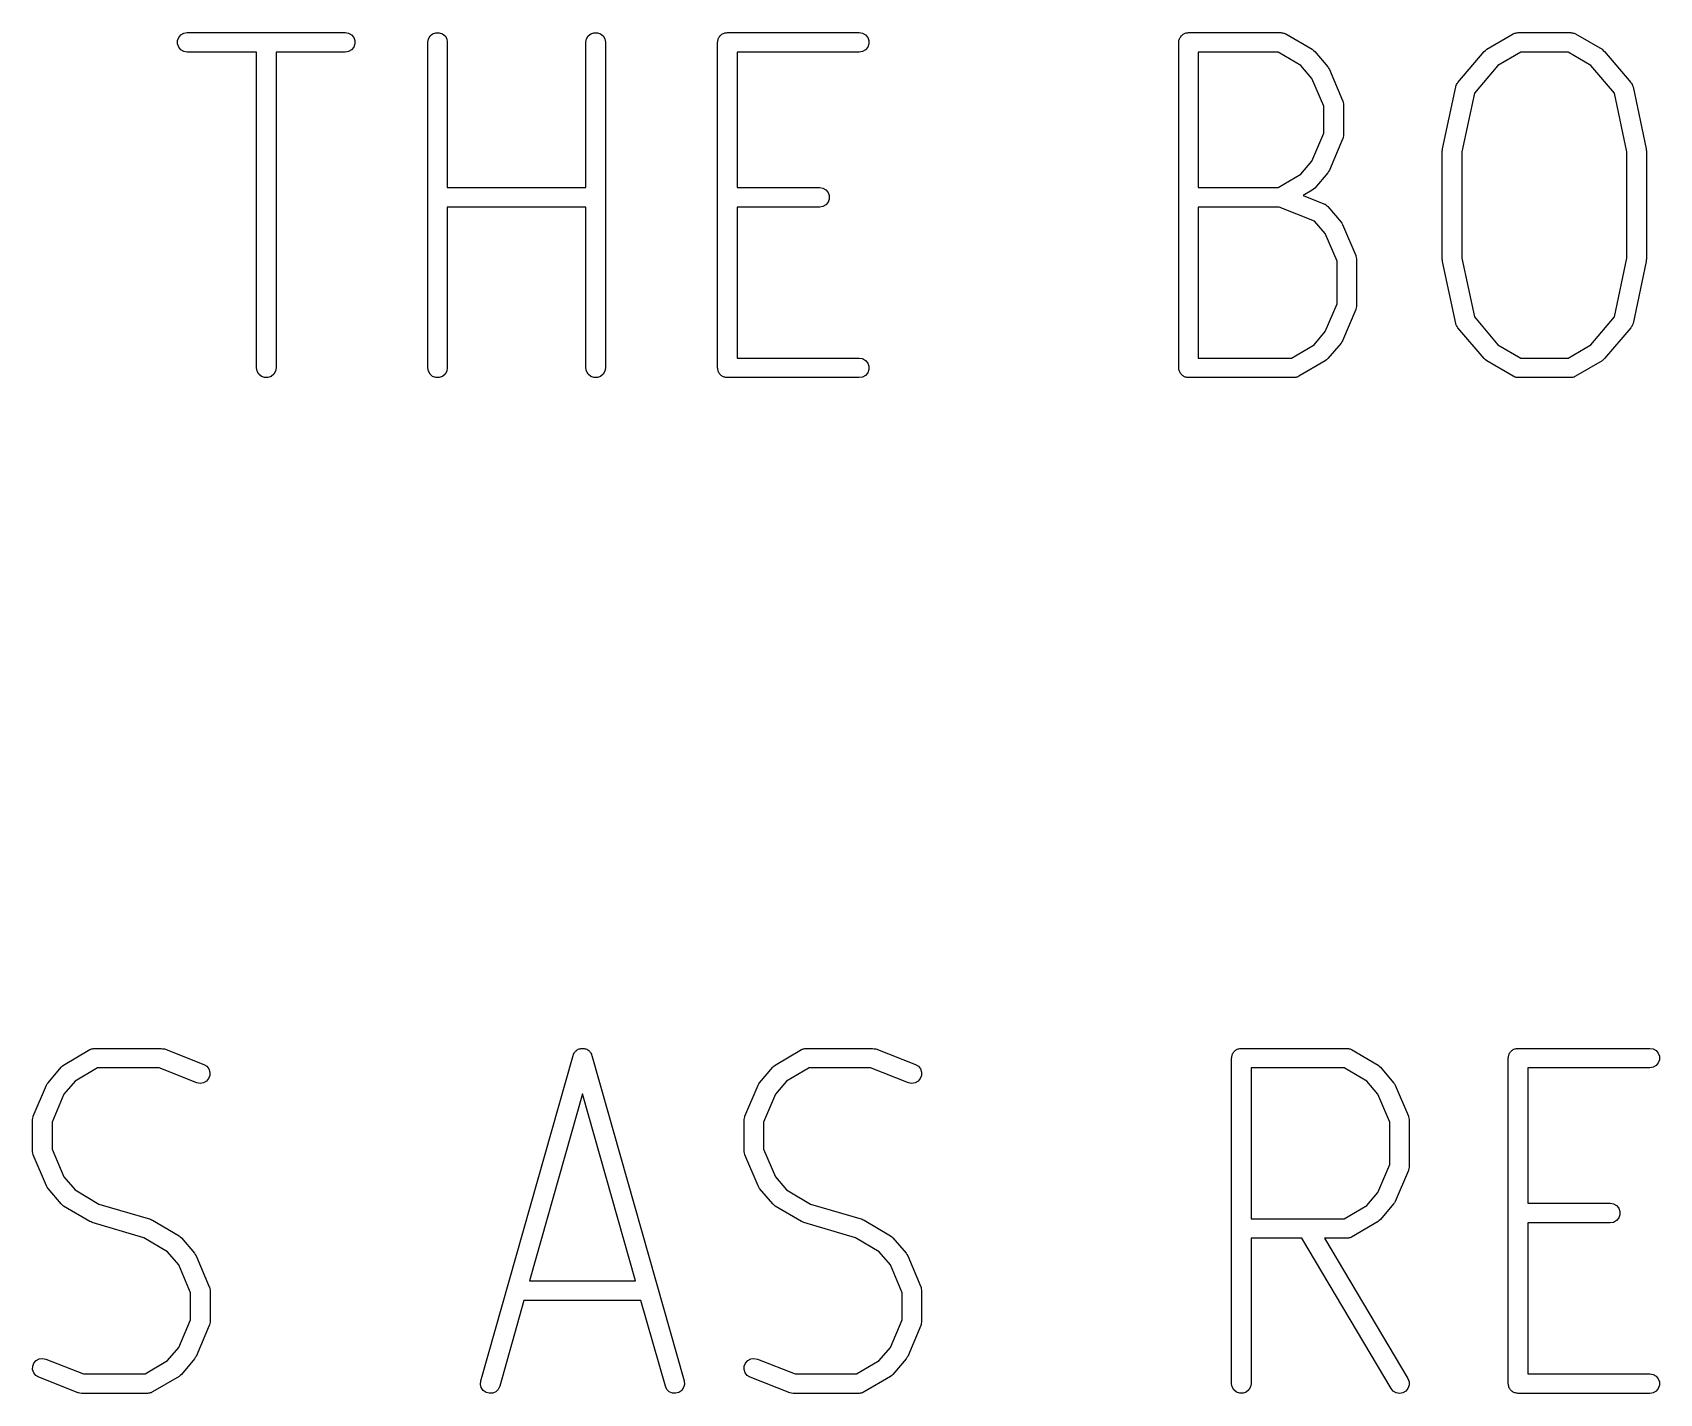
# Model space of a CAD drawing. Extents: x 199.9 to 287.1, y -167.6 to -96.3.
# Drawn here: x 265.27 to 275.26, y -167.37 to -159 of the extents above; entities that cross this region are included whole.
import ezdxf

# ---------------------------------------------------------------- set-up
doc = ezdxf.new("R2010")
doc.units = 0
doc.header["$MEASUREMENT"] = 0
doc.layers.add('BLACK', color=7, linetype='CONTINUOUS')

msp = doc.modelspace()

# ---------------------------------------------------------------- linework, layer by layer
at = {"layer": 'Black'}
for p, q in [((266.167, -159.035), (266.18, -159.019)), ((266.18, -159.019), (266.199, -159.008)), ((266.199, -159.008), (266.219, -159.005)), ((266.219, -159.005), (267.19, -159.005)), ((267.19, -159.005), (267.211, -159.008)), ((267.211, -159.008), (267.229, -159.019)), ((267.229, -159.019), (267.242, -159.035)), ((267.711, -159.026), (267.727, -159.013)), ((267.727, -159.013), (267.747, -159.006)), ((267.747, -159.006), (267.768, -159.006)), ((267.768, -159.006), (267.787, -159.013)), ((267.787, -159.013), (267.803, -159.026)), ((268.683, -159.026), (268.699, -159.013)), ((268.699, -159.013), (268.718, -159.006)), ((268.718, -159.006), (268.739, -159.006)), ((268.739, -159.006), (268.759, -159.013)), ((268.759, -159.013), (268.775, -159.026)), ((269.496, -159.023), (269.5, -159.019)), ((269.5, -159.019), (269.504, -159.016)), ((269.504, -159.016), (269.508, -159.013)), ((269.508, -159.013), (269.513, -159.011)), ((269.513, -159.011), (269.518, -159.008)), ((269.518, -159.008), (269.523, -159.007)), ((269.523, -159.007), (269.528, -159.006)), ((269.528, -159.006), (269.533, -159.006)), ((269.533, -159.006), (269.538, -159.005)), ((269.538, -159.005), (270.348, -159.005)), ((270.348, -159.005), (270.368, -159.008)), ((270.368, -159.008), (270.386, -159.019)), ((270.386, -159.019), (270.4, -159.035)), ((272.329, -159.023), (272.333, -159.019)), ((272.333, -159.019), (272.337, -159.016)), ((272.337, -159.016), (272.341, -159.013)), ((272.341, -159.013), (272.346, -159.011)), ((272.346, -159.011), (272.351, -159.008)), ((272.351, -159.008), (272.356, -159.007)), ((272.356, -159.007), (272.361, -159.006)), ((272.361, -159.006), (272.366, -159.006)), ((272.366, -159.006), (272.371, -159.005)), ((272.371, -159.005), (272.938, -159.005)), ((272.938, -159.005), (272.943, -159.006)), ((272.943, -159.006), (272.949, -159.006)), ((272.949, -159.006), (272.954, -159.008)), ((272.954, -159.008), (272.959, -159.008)), ((272.959, -159.008), (272.963, -159.011)), ((272.963, -159.011), (272.969, -159.013)), ((272.969, -159.013), (273.13, -159.108)), ((274.203, -159.108), (274.365, -159.013)), ((274.365, -159.013), (274.37, -159.011)), ((274.37, -159.011), (274.375, -159.008)), ((274.375, -159.008), (274.38, -159.008)), ((274.38, -159.008), (274.384, -159.006)), ((274.384, -159.006), (274.39, -159.006)), ((274.39, -159.006), (274.395, -159.005)), ((274.395, -159.005), (274.719, -159.005)), ((274.719, -159.005), (274.724, -159.006)), ((274.724, -159.006), (274.73, -159.006)), ((274.73, -159.006), (274.735, -159.008)), ((274.735, -159.008), (274.74, -159.008)), ((274.74, -159.008), (274.744, -159.011)), ((274.744, -159.011), (274.749, -159.013)), ((274.749, -159.013), (274.911, -159.108)), ((266.16, -159.054), (266.167, -159.035)), ((266.16, -159.075), (266.16, -159.054)), ((266.167, -159.095), (266.16, -159.075)), ((266.18, -159.111), (266.167, -159.095)), ((266.199, -159.121), (266.18, -159.111)), ((267.229, -159.111), (267.211, -159.121)), ((267.242, -159.095), (267.229, -159.111)), ((267.242, -159.035), (267.25, -159.054)), ((267.25, -159.075), (267.242, -159.095)), ((267.25, -159.054), (267.25, -159.075)), ((267.697, -159.065), (267.701, -159.044)), ((267.697, -161.065), (267.697, -159.065)), ((267.701, -159.044), (267.711, -159.026)), ((267.803, -159.026), (267.814, -159.044)), ((267.814, -159.044), (267.817, -159.065)), ((267.817, -159.065), (267.817, -159.957)), ((268.669, -159.065), (268.672, -159.044)), ((268.669, -159.957), (268.669, -159.065)), ((268.672, -159.044), (268.683, -159.026)), ((268.775, -159.026), (268.785, -159.044)), ((268.785, -159.044), (268.789, -159.065)), ((268.789, -159.065), (268.789, -161.065)), ((269.478, -159.065), (269.479, -159.06)), ((269.478, -161.065), (269.478, -159.065)), ((269.479, -159.054), (269.481, -159.049)), ((269.479, -159.06), (269.479, -159.054)), ((269.481, -159.049), (269.482, -159.044)), ((269.482, -159.044), (269.484, -159.04)), ((269.484, -159.04), (269.486, -159.035)), ((269.486, -159.035), (269.49, -159.031)), ((269.49, -159.031), (269.492, -159.026)), ((269.492, -159.026), (269.496, -159.023)), ((270.386, -159.111), (270.368, -159.121)), ((270.4, -159.095), (270.386, -159.111)), ((270.4, -159.035), (270.407, -159.054)), ((270.407, -159.075), (270.4, -159.095)), ((270.407, -159.054), (270.407, -159.075)), ((272.311, -159.065), (272.312, -159.06)), ((272.311, -161.065), (272.311, -159.065)), ((272.312, -159.054), (272.314, -159.049)), ((272.312, -159.06), (272.312, -159.054)), ((272.314, -159.049), (272.315, -159.044)), ((272.315, -159.044), (272.318, -159.04)), ((272.318, -159.04), (272.319, -159.035)), ((272.319, -159.035), (272.323, -159.031)), ((272.323, -159.031), (272.325, -159.026)), ((272.325, -159.026), (272.329, -159.023)), ((273.13, -159.108), (273.138, -159.115)), ((273.138, -159.115), (273.146, -159.121)), ((274.188, -159.121), (274.195, -159.115)), ((274.195, -159.115), (274.203, -159.108)), ((274.911, -159.108), (274.919, -159.115)), ((274.919, -159.115), (274.927, -159.121)), ((266.219, -159.125), (266.199, -159.121)), ((266.645, -159.125), (266.219, -159.125)), ((266.645, -161.065), (266.645, -159.125)), ((267.19, -159.125), (266.765, -159.125)), ((266.765, -159.125), (266.765, -161.065)), ((267.211, -159.121), (267.19, -159.125)), ((270.348, -159.125), (269.598, -159.125)), ((269.598, -159.125), (269.598, -159.957)), ((270.368, -159.121), (270.348, -159.125)), ((272.431, -159.125), (272.431, -159.957)), ((272.922, -159.125), (272.431, -159.125)), ((273.061, -159.207), (272.922, -159.125)), ((273.129, -159.287), (273.061, -159.207)), ((273.146, -159.121), (273.227, -159.216)), ((273.227, -159.216), (273.231, -159.224)), ((274.026, -159.312), (274.188, -159.121)), ((274.272, -159.207), (274.127, -159.378)), ((274.412, -159.125), (274.272, -159.207)), ((274.703, -159.125), (274.412, -159.125)), ((274.842, -159.207), (274.703, -159.125)), ((274.987, -159.378), (274.842, -159.207)), ((274.927, -159.121), (275.089, -159.312)), ((273.202, -159.458), (273.129, -159.287)), ((273.231, -159.224), (273.236, -159.232)), ((273.236, -159.232), (273.317, -159.422)), ((274.018, -159.324), (274.021, -159.319)), ((274.021, -159.319), (274.023, -159.315)), ((274.023, -159.315), (274.026, -159.312)), ((275.089, -159.312), (275.091, -159.315)), ((275.091, -159.315), (275.094, -159.319)), ((275.094, -159.319), (275.096, -159.324)), ((273.932, -159.719), (274.013, -159.338)), ((274.013, -159.338), (274.014, -159.334)), ((274.014, -159.334), (274.015, -159.33)), ((274.015, -159.33), (274.018, -159.324)), ((274.127, -159.378), (274.05, -159.738)), ((275.064, -159.738), (274.987, -159.378)), ((275.096, -159.324), (275.099, -159.33)), ((275.099, -159.33), (275.1, -159.334)), ((275.1, -159.334), (275.102, -159.338)), ((275.102, -159.338), (275.182, -159.719)), ((273.202, -159.624), (273.202, -159.458)), ((273.317, -159.422), (273.317, -159.424)), ((273.317, -159.424), (273.318, -159.425)), ((273.318, -159.425), (273.32, -159.434)), ((273.32, -159.434), (273.322, -159.443)), ((273.322, -159.443), (273.322, -159.444)), ((273.322, -159.444), (273.322, -159.446)), ((273.322, -159.446), (273.322, -159.636)), ((273.129, -159.795), (273.202, -159.624)), ((273.317, -159.66), (273.236, -159.85)), ((273.318, -159.657), (273.317, -159.658)), ((273.317, -159.658), (273.317, -159.66)), ((273.32, -159.648), (273.318, -159.657)), ((273.322, -159.639), (273.32, -159.648)), ((273.322, -159.636), (273.322, -159.638)), ((273.322, -159.638), (273.322, -159.639)), ((273.932, -159.725), (273.932, -159.719)), ((275.182, -159.719), (275.183, -159.725)), ((273.061, -159.875), (273.129, -159.795)), ((273.93, -159.731), (273.932, -159.725)), ((273.93, -160.398), (273.93, -159.731)), ((274.05, -159.738), (274.05, -160.392)), ((275.064, -160.392), (275.064, -159.738)), ((275.183, -159.725), (275.184, -159.731)), ((275.184, -159.731), (275.184, -160.398)), ((272.922, -159.957), (273.061, -159.875)), ((273.227, -159.866), (273.146, -159.961)), ((273.231, -159.858), (273.227, -159.866)), ((273.236, -159.85), (273.231, -159.858)), ((267.817, -159.957), (268.669, -159.957)), ((269.598, -159.957), (270.105, -159.957)), ((270.105, -159.957), (270.125, -159.961)), ((270.125, -159.961), (270.143, -159.971)), ((270.143, -159.971), (270.157, -159.987)), ((270.157, -159.987), (270.164, -160.007)), ((270.164, -160.007), (270.164, -160.028)), ((272.431, -159.957), (272.922, -159.957)), ((273.13, -159.974), (273.075, -160.006)), ((273.075, -160.006), (273.203, -160.057)), ((273.138, -159.967), (273.13, -159.974)), ((273.146, -159.961), (273.138, -159.967)), ((268.669, -160.077), (267.817, -160.077)), ((267.817, -160.077), (267.817, -161.065)), ((268.669, -161.065), (268.669, -160.077)), ((270.105, -160.077), (269.598, -160.077)), ((269.598, -160.077), (269.598, -161.005)), ((270.125, -160.074), (270.105, -160.077)), ((270.143, -160.063), (270.125, -160.074)), ((270.157, -160.047), (270.143, -160.063)), ((270.164, -160.028), (270.157, -160.047)), ((272.431, -160.077), (272.431, -161.005)), ((272.927, -160.077), (272.431, -160.077)), ((273.145, -160.163), (272.927, -160.077)), ((273.203, -160.057), (273.207, -160.059)), ((273.207, -160.059), (273.211, -160.06)), ((273.211, -160.06), (273.215, -160.064)), ((273.215, -160.064), (273.221, -160.067)), ((273.221, -160.067), (273.223, -160.071)), ((273.223, -160.071), (273.227, -160.074)), ((273.227, -160.074), (273.308, -160.169)), ((273.21, -160.24), (273.145, -160.163)), ((273.308, -160.169), (273.312, -160.177)), ((273.312, -160.177), (273.317, -160.184)), ((273.317, -160.184), (273.398, -160.375)), ((273.283, -160.41), (273.21, -160.24)), ((273.283, -160.672), (273.283, -160.41)), ((273.398, -160.375), (273.398, -160.376)), ((273.398, -160.376), (273.399, -160.378)), ((273.399, -160.378), (273.401, -160.386)), ((273.401, -160.386), (273.403, -160.395)), ((273.403, -160.395), (273.403, -160.397)), ((273.403, -160.397), (273.403, -160.398)), ((273.403, -160.398), (273.403, -160.684)), ((273.932, -160.404), (273.93, -160.398)), ((273.932, -160.411), (273.932, -160.404)), ((274.013, -160.792), (273.932, -160.411)), ((274.05, -160.392), (274.127, -160.752)), ((274.987, -160.752), (275.064, -160.392)), ((275.182, -160.411), (275.102, -160.792)), ((275.183, -160.404), (275.182, -160.411)), ((275.184, -160.398), (275.183, -160.404)), ((273.21, -160.842), (273.283, -160.672)), ((273.398, -160.707), (273.317, -160.898)), ((273.399, -160.704), (273.398, -160.706)), ((273.398, -160.706), (273.398, -160.707)), ((273.401, -160.696), (273.399, -160.704)), ((273.403, -160.687), (273.401, -160.696)), ((273.403, -160.684), (273.403, -160.685)), ((273.403, -160.685), (273.403, -160.687)), ((274.014, -160.796), (274.013, -160.792)), ((274.015, -160.8), (274.014, -160.796)), ((274.018, -160.805), (274.015, -160.8)), ((274.021, -160.811), (274.018, -160.805)), ((274.023, -160.814), (274.021, -160.811)), ((274.026, -160.818), (274.023, -160.814)), ((274.188, -161.008), (274.026, -160.818)), ((274.127, -160.752), (274.272, -160.923)), ((274.842, -160.923), (274.987, -160.752)), ((275.089, -160.818), (274.927, -161.008)), ((275.091, -160.814), (275.089, -160.818)), ((275.094, -160.811), (275.091, -160.814)), ((275.096, -160.805), (275.094, -160.811)), ((275.099, -160.8), (275.096, -160.805)), ((275.1, -160.796), (275.099, -160.8)), ((275.102, -160.792), (275.1, -160.796)), ((273.142, -160.923), (273.21, -160.842)), ((273.308, -160.913), (273.227, -161.008)), ((273.312, -160.905), (273.308, -160.913)), ((273.317, -160.898), (273.312, -160.905)), ((269.598, -161.005), (270.348, -161.005)), ((270.348, -161.005), (270.368, -161.008)), ((270.368, -161.008), (270.386, -161.019)), ((270.386, -161.019), (270.4, -161.035)), ((272.431, -161.005), (273.003, -161.005)), ((273.003, -161.005), (273.142, -160.923)), ((273.219, -161.015), (273.211, -161.021)), ((273.227, -161.008), (273.219, -161.015)), ((274.195, -161.015), (274.188, -161.008)), ((274.203, -161.021), (274.195, -161.015)), ((274.272, -160.923), (274.412, -161.005)), ((274.412, -161.005), (274.703, -161.005)), ((274.703, -161.005), (274.842, -160.923)), ((274.919, -161.015), (274.911, -161.021)), ((274.927, -161.008), (274.919, -161.015)), ((266.648, -161.085), (266.645, -161.065)), ((266.659, -161.103), (266.648, -161.085)), ((266.675, -161.117), (266.659, -161.103)), ((266.694, -161.124), (266.675, -161.117)), ((266.735, -161.117), (266.715, -161.124)), ((266.751, -161.103), (266.735, -161.117)), ((266.761, -161.085), (266.751, -161.103)), ((266.765, -161.065), (266.761, -161.085)), ((267.701, -161.085), (267.697, -161.065)), ((267.711, -161.103), (267.701, -161.085)), ((267.727, -161.117), (267.711, -161.103)), ((267.747, -161.124), (267.727, -161.117)), ((267.787, -161.117), (267.768, -161.124)), ((267.803, -161.103), (267.787, -161.117)), ((267.814, -161.085), (267.803, -161.103)), ((267.817, -161.065), (267.814, -161.085)), ((268.672, -161.085), (268.669, -161.065)), ((268.683, -161.103), (268.672, -161.085)), ((268.699, -161.117), (268.683, -161.103)), ((268.718, -161.124), (268.699, -161.117)), ((268.759, -161.117), (268.739, -161.124)), ((268.775, -161.103), (268.759, -161.117)), ((268.785, -161.085), (268.775, -161.103)), ((268.789, -161.065), (268.785, -161.085)), ((269.479, -161.07), (269.478, -161.065)), ((269.479, -161.075), (269.479, -161.07)), ((269.481, -161.08), (269.479, -161.075)), ((269.482, -161.085), (269.481, -161.08)), ((269.484, -161.09), (269.482, -161.085)), ((269.486, -161.095), (269.484, -161.09)), ((269.49, -161.099), (269.486, -161.095)), ((269.492, -161.103), (269.49, -161.099)), ((269.496, -161.107), (269.492, -161.103)), ((269.5, -161.111), (269.496, -161.107)), ((269.504, -161.113), (269.5, -161.111)), ((269.508, -161.117), (269.504, -161.113)), ((269.513, -161.119), (269.508, -161.117)), ((269.518, -161.121), (269.513, -161.119)), ((270.386, -161.111), (270.368, -161.121)), ((270.4, -161.095), (270.386, -161.111)), ((270.4, -161.035), (270.407, -161.054)), ((270.407, -161.075), (270.4, -161.095)), ((270.407, -161.054), (270.407, -161.075)), ((272.312, -161.07), (272.311, -161.065)), ((272.312, -161.075), (272.312, -161.07)), ((272.314, -161.08), (272.312, -161.075)), ((272.315, -161.085), (272.314, -161.08)), ((272.318, -161.09), (272.315, -161.085)), ((272.319, -161.095), (272.318, -161.09)), ((272.323, -161.099), (272.319, -161.095)), ((272.325, -161.103), (272.323, -161.099)), ((272.329, -161.107), (272.325, -161.103)), ((272.333, -161.111), (272.329, -161.107)), ((272.337, -161.113), (272.333, -161.111)), ((272.341, -161.117), (272.337, -161.113)), ((272.346, -161.119), (272.341, -161.117)), ((272.351, -161.121), (272.346, -161.119)), ((273.044, -161.118), (273.04, -161.121)), ((273.049, -161.116), (273.044, -161.118)), ((273.211, -161.021), (273.049, -161.116)), ((274.365, -161.116), (274.203, -161.021)), ((274.37, -161.118), (274.365, -161.116)), ((274.375, -161.121), (274.37, -161.118)), ((274.744, -161.118), (274.74, -161.121)), ((274.749, -161.116), (274.744, -161.118)), ((274.911, -161.021), (274.749, -161.116)), ((266.715, -161.124), (266.694, -161.124)), ((267.768, -161.124), (267.747, -161.124)), ((268.739, -161.124), (268.718, -161.124)), ((269.523, -161.122), (269.518, -161.121)), ((269.528, -161.124), (269.523, -161.122)), ((269.533, -161.124), (269.528, -161.124)), ((269.538, -161.125), (269.533, -161.124)), ((270.348, -161.125), (269.538, -161.125)), ((270.368, -161.121), (270.348, -161.125)), ((272.356, -161.122), (272.351, -161.121)), ((272.361, -161.124), (272.356, -161.122)), ((272.366, -161.124), (272.361, -161.124)), ((272.371, -161.125), (272.366, -161.124)), ((273.019, -161.125), (272.371, -161.125)), ((273.024, -161.124), (273.019, -161.125)), ((273.03, -161.124), (273.024, -161.124)), ((273.035, -161.122), (273.03, -161.124)), ((273.04, -161.121), (273.035, -161.122)), ((274.38, -161.122), (274.375, -161.121)), ((274.384, -161.124), (274.38, -161.122)), ((274.39, -161.124), (274.384, -161.124)), ((274.395, -161.125), (274.39, -161.124)), ((274.719, -161.125), (274.395, -161.125)), ((274.724, -161.124), (274.719, -161.125)), ((274.73, -161.124), (274.724, -161.124)), ((274.735, -161.122), (274.73, -161.124)), ((274.74, -161.121), (274.735, -161.122)), ((265.46, -165.348), (265.622, -165.253)), ((265.622, -165.253), (265.627, -165.251)), ((265.627, -165.251), (265.632, -165.248)), ((265.632, -165.248), (265.637, -165.248)), ((265.637, -165.248), (265.641, -165.246)), ((265.641, -165.246), (265.647, -165.246)), ((265.647, -165.246), (265.652, -165.245)), ((265.652, -165.245), (266.057, -165.245)), ((266.057, -165.245), (266.058, -165.245)), ((266.058, -165.245), (266.059, -165.245)), ((266.059, -165.245), (266.068, -165.247)), ((266.068, -165.247), (266.078, -165.248)), ((266.078, -165.248), (266.078, -165.249)), ((266.078, -165.249), (266.079, -165.249)), ((266.079, -165.249), (266.322, -165.344)), ((268.023, -167.288), (268.59, -165.288)), ((268.59, -165.288), (268.592, -165.284)), ((268.592, -165.284), (268.593, -165.28)), ((268.593, -165.28), (268.596, -165.275)), ((268.596, -165.275), (268.599, -165.27)), ((268.599, -165.27), (268.602, -165.267)), ((268.602, -165.267), (268.605, -165.263)), ((268.605, -165.263), (268.61, -165.259)), ((268.61, -165.259), (268.614, -165.255)), ((268.614, -165.255), (268.618, -165.253)), ((268.618, -165.253), (268.621, -165.251)), ((268.621, -165.251), (268.627, -165.249)), ((268.627, -165.249), (268.633, -165.247)), ((268.633, -165.247), (268.637, -165.246)), ((268.637, -165.246), (268.642, -165.245)), ((268.642, -165.245), (268.648, -165.246)), ((268.648, -165.246), (268.654, -165.245)), ((268.654, -165.245), (268.658, -165.246)), ((268.658, -165.246), (268.662, -165.247)), ((268.662, -165.247), (268.668, -165.249)), ((268.668, -165.249), (268.674, -165.251)), ((268.674, -165.251), (268.677, -165.253)), ((268.677, -165.253), (268.681, -165.255)), ((268.681, -165.255), (268.686, -165.259)), ((268.686, -165.259), (268.691, -165.263)), ((268.691, -165.263), (268.693, -165.267)), ((268.693, -165.267), (268.696, -165.27)), ((268.696, -165.27), (268.699, -165.275)), ((268.699, -165.275), (268.702, -165.28)), ((268.702, -165.28), (268.703, -165.284)), ((268.703, -165.284), (268.705, -165.288)), ((268.705, -165.288), (269.272, -167.288)), ((269.831, -165.348), (269.993, -165.253)), ((269.993, -165.253), (269.999, -165.251)), ((269.999, -165.251), (270.003, -165.248)), ((270.003, -165.248), (270.008, -165.248)), ((270.008, -165.248), (270.013, -165.246)), ((270.013, -165.246), (270.018, -165.246)), ((270.018, -165.246), (270.024, -165.245)), ((270.024, -165.245), (270.429, -165.245)), ((270.429, -165.245), (270.43, -165.245)), ((270.429, -165.245), (270.429, -165.245)), ((270.43, -165.245), (270.44, -165.247)), ((270.44, -165.247), (270.449, -165.248)), ((270.449, -165.248), (270.45, -165.249)), ((270.45, -165.249), (270.45, -165.249)), ((270.45, -165.249), (270.693, -165.344)), ((272.635, -165.305), (272.636, -165.3)), ((272.635, -167.305), (272.635, -165.305)), ((272.636, -165.294), (272.638, -165.289)), ((272.636, -165.3), (272.636, -165.294)), ((272.638, -165.289), (272.639, -165.284)), ((272.639, -165.284), (272.641, -165.28)), ((272.641, -165.28), (272.643, -165.275)), ((272.643, -165.275), (272.647, -165.271)), ((272.647, -165.271), (272.649, -165.266)), ((272.649, -165.266), (272.653, -165.263)), ((272.653, -165.263), (272.657, -165.259)), ((272.657, -165.259), (272.661, -165.256)), ((272.661, -165.256), (272.665, -165.253)), ((272.665, -165.253), (272.67, -165.251)), ((272.67, -165.251), (272.675, -165.248)), ((272.675, -165.248), (272.68, -165.247)), ((272.68, -165.247), (272.685, -165.246)), ((272.685, -165.246), (272.69, -165.246)), ((272.69, -165.246), (272.695, -165.245)), ((272.695, -165.245), (273.343, -165.245)), ((273.343, -165.245), (273.348, -165.246)), ((273.348, -165.246), (273.354, -165.246)), ((273.354, -165.246), (273.358, -165.248)), ((273.358, -165.248), (273.363, -165.248)), ((273.363, -165.248), (273.368, -165.251)), ((273.368, -165.251), (273.373, -165.253)), ((273.373, -165.253), (273.535, -165.348)), ((274.335, -165.305), (274.336, -165.3)), ((274.335, -167.305), (274.335, -165.305)), ((274.336, -165.294), (274.338, -165.289)), ((274.336, -165.3), (274.336, -165.294)), ((274.338, -165.289), (274.339, -165.284)), ((274.339, -165.284), (274.341, -165.28)), ((274.341, -165.28), (274.343, -165.275)), ((274.343, -165.275), (274.347, -165.271)), ((274.347, -165.271), (274.349, -165.266)), ((274.349, -165.266), (274.353, -165.263)), ((274.353, -165.263), (274.357, -165.259)), ((274.357, -165.259), (274.361, -165.256)), ((274.361, -165.256), (274.365, -165.253)), ((274.365, -165.253), (274.37, -165.251)), ((274.37, -165.251), (274.375, -165.248)), ((274.375, -165.248), (274.38, -165.247)), ((274.38, -165.247), (274.385, -165.246)), ((274.385, -165.246), (274.39, -165.246)), ((274.39, -165.246), (274.395, -165.245)), ((274.395, -165.245), (275.205, -165.245)), ((275.205, -165.245), (275.225, -165.248)), ((275.225, -165.248), (275.243, -165.259)), ((275.243, -165.259), (275.257, -165.275)), ((275.257, -165.275), (275.264, -165.294)), ((275.264, -165.315), (275.257, -165.335)), ((275.264, -165.294), (275.264, -165.315)), ((265.364, -165.456), (265.445, -165.361)), ((265.445, -165.361), (265.452, -165.355)), ((265.452, -165.355), (265.46, -165.348)), ((265.669, -165.365), (265.53, -165.447)), ((266.046, -165.365), (265.669, -165.365)), ((266.278, -165.456), (266.046, -165.365)), ((266.322, -165.344), (266.34, -165.355)), ((266.34, -165.355), (266.353, -165.371)), ((266.359, -165.412), (266.351, -165.431)), ((266.353, -165.371), (266.359, -165.391)), ((266.359, -165.391), (266.359, -165.412)), ((269.735, -165.456), (269.816, -165.361)), ((269.816, -165.361), (269.824, -165.355)), ((269.824, -165.355), (269.831, -165.348)), ((270.04, -165.365), (269.901, -165.447)), ((270.417, -165.365), (270.04, -165.365)), ((270.65, -165.456), (270.417, -165.365)), ((270.693, -165.344), (270.711, -165.355)), ((270.711, -165.355), (270.724, -165.371)), ((270.73, -165.412), (270.723, -165.431)), ((270.724, -165.371), (270.731, -165.391)), ((270.731, -165.391), (270.73, -165.412)), ((272.755, -165.365), (272.755, -166.292)), ((273.327, -165.365), (272.755, -165.365)), ((273.466, -165.447), (273.327, -165.365)), ((273.535, -165.348), (273.543, -165.355)), ((273.543, -165.355), (273.55, -165.361)), ((273.55, -165.361), (273.631, -165.456)), ((275.205, -165.365), (274.455, -165.365)), ((274.455, -165.365), (274.455, -166.197)), ((275.225, -165.361), (275.205, -165.365)), ((275.243, -165.351), (275.225, -165.361)), ((275.257, -165.335), (275.243, -165.351)), ((265.273, -165.662), (265.354, -165.472)), ((265.354, -165.472), (265.359, -165.464)), ((265.359, -165.464), (265.364, -165.456)), ((265.53, -165.447), (265.461, -165.527)), ((266.299, -165.46), (266.278, -165.456)), ((266.319, -165.457), (266.299, -165.46)), ((266.337, -165.447), (266.319, -165.457)), ((266.351, -165.431), (266.337, -165.447)), ((269.645, -165.662), (269.726, -165.472)), ((269.726, -165.472), (269.731, -165.464)), ((269.731, -165.464), (269.735, -165.456)), ((269.901, -165.447), (269.833, -165.527)), ((270.67, -165.46), (270.65, -165.456)), ((270.691, -165.457), (270.67, -165.46)), ((270.709, -165.447), (270.691, -165.457)), ((270.723, -165.431), (270.709, -165.447)), ((273.534, -165.527), (273.466, -165.447)), ((273.631, -165.456), (273.636, -165.464)), ((273.636, -165.464), (273.641, -165.472)), ((273.641, -165.472), (273.722, -165.662)), ((265.461, -165.527), (265.389, -165.698)), ((268.648, -165.525), (268.322, -166.673)), ((268.973, -166.673), (268.648, -165.525)), ((269.833, -165.527), (269.76, -165.698)), ((273.607, -165.698), (273.534, -165.527)), ((265.269, -165.683), (265.271, -165.674)), ((265.269, -165.684), (265.269, -165.683)), ((265.269, -165.686), (265.269, -165.684)), ((265.269, -165.876), (265.269, -165.686)), ((265.271, -165.674), (265.272, -165.665)), ((265.272, -165.665), (265.273, -165.664)), ((265.273, -165.664), (265.273, -165.662)), ((265.389, -165.698), (265.389, -165.864)), ((269.64, -165.683), (269.642, -165.674)), ((269.64, -165.684), (269.64, -165.683)), ((269.64, -165.686), (269.64, -165.684)), ((269.64, -165.876), (269.64, -165.686)), ((269.642, -165.674), (269.644, -165.665)), ((269.644, -165.664), (269.645, -165.662)), ((269.644, -165.665), (269.644, -165.664)), ((269.76, -165.698), (269.76, -165.864)), ((273.607, -165.959), (273.607, -165.698)), ((273.722, -165.662), (273.722, -165.664)), ((273.722, -165.664), (273.723, -165.665)), ((273.723, -165.665), (273.725, -165.674)), ((273.725, -165.674), (273.727, -165.683)), ((273.727, -165.683), (273.726, -165.684)), ((273.726, -165.684), (273.727, -165.686)), ((273.727, -165.686), (273.727, -165.971)), ((265.269, -165.878), (265.269, -165.876)), ((265.269, -165.879), (265.269, -165.878)), ((265.271, -165.888), (265.269, -165.879)), ((265.272, -165.897), (265.271, -165.888)), ((265.273, -165.898), (265.272, -165.897)), ((265.273, -165.9), (265.273, -165.898)), ((265.354, -166.09), (265.273, -165.9)), ((265.389, -165.864), (265.461, -166.035)), ((269.64, -165.878), (269.64, -165.876)), ((269.64, -165.879), (269.64, -165.878)), ((269.642, -165.888), (269.64, -165.879)), ((269.644, -165.897), (269.642, -165.888)), ((269.644, -165.898), (269.644, -165.897)), ((269.645, -165.9), (269.644, -165.898)), ((269.726, -166.09), (269.645, -165.9)), ((269.76, -165.864), (269.833, -166.035)), ((273.534, -166.13), (273.607, -165.959)), ((273.722, -165.995), (273.641, -166.185)), ((273.723, -165.992), (273.722, -165.993)), ((273.722, -165.993), (273.722, -165.995)), ((273.725, -165.983), (273.723, -165.992)), ((273.727, -165.975), (273.725, -165.983)), ((273.727, -165.971), (273.726, -165.973)), ((273.726, -165.973), (273.727, -165.975)), ((265.359, -166.098), (265.354, -166.09)), ((265.364, -166.106), (265.359, -166.098)), ((265.445, -166.201), (265.364, -166.106)), ((265.461, -166.035), (265.53, -166.115)), ((265.53, -166.115), (265.676, -166.202)), ((269.731, -166.098), (269.726, -166.09)), ((269.735, -166.106), (269.731, -166.098)), ((269.816, -166.201), (269.735, -166.106)), ((269.833, -166.035), (269.901, -166.115)), ((269.901, -166.115), (270.048, -166.202)), ((265.452, -166.207), (265.445, -166.201)), ((265.46, -166.214), (265.452, -166.207)), ((265.622, -166.309), (265.46, -166.214)), ((265.676, -166.202), (265.993, -166.295)), ((269.824, -166.207), (269.816, -166.201)), ((269.831, -166.214), (269.824, -166.207)), ((269.993, -166.309), (269.831, -166.214)), ((270.048, -166.202), (270.365, -166.295)), ((273.327, -166.292), (273.466, -166.211)), ((273.466, -166.211), (273.534, -166.13)), ((273.631, -166.201), (273.55, -166.296)), ((273.636, -166.193), (273.631, -166.201)), ((273.641, -166.185), (273.636, -166.193)), ((274.455, -166.197), (274.962, -166.197)), ((274.962, -166.197), (274.982, -166.201)), ((274.982, -166.201), (275, -166.211)), ((275, -166.211), (275.014, -166.227)), ((265.629, -166.311), (265.622, -166.309)), ((265.635, -166.315), (265.629, -166.311)), ((265.952, -166.408), (265.635, -166.315)), ((265.993, -166.295), (266, -166.298)), ((266, -166.298), (266.007, -166.301)), ((266.007, -166.301), (266.169, -166.396)), ((270, -166.311), (269.993, -166.309)), ((270.007, -166.315), (270, -166.311)), ((270.324, -166.408), (270.007, -166.315)), ((270.365, -166.295), (270.371, -166.298)), ((270.371, -166.298), (270.378, -166.301)), ((270.378, -166.301), (270.54, -166.396)), ((272.755, -166.292), (273.327, -166.292)), ((273.535, -166.309), (273.373, -166.404)), ((273.543, -166.302), (273.535, -166.309)), ((273.55, -166.296), (273.543, -166.302)), ((274.982, -166.314), (274.962, -166.317)), ((275, -166.303), (274.982, -166.314)), ((275.014, -166.287), (275, -166.303)), ((275.014, -166.227), (275.021, -166.247)), ((275.021, -166.268), (275.014, -166.287)), ((275.021, -166.247), (275.021, -166.268)), ((266.099, -166.494), (265.952, -166.408)), ((266.169, -166.396), (266.176, -166.402)), ((266.176, -166.402), (266.184, -166.409)), ((266.184, -166.409), (266.265, -166.504)), ((270.47, -166.494), (270.324, -166.408)), ((270.54, -166.396), (270.548, -166.402)), ((270.548, -166.402), (270.555, -166.409)), ((270.555, -166.409), (270.636, -166.504)), ((273.066, -166.412), (272.755, -166.412)), ((272.755, -166.412), (272.755, -167.305)), ((273.615, -167.335), (273.066, -166.412)), ((273.343, -166.412), (273.206, -166.412)), ((273.206, -166.412), (273.718, -167.274)), ((273.348, -166.411), (273.343, -166.412)), ((273.354, -166.411), (273.348, -166.411)), ((273.358, -166.41), (273.354, -166.411)), ((273.363, -166.409), (273.358, -166.41)), ((273.368, -166.406), (273.363, -166.409)), ((273.373, -166.404), (273.368, -166.406)), ((274.962, -166.317), (274.455, -166.317)), ((274.455, -166.317), (274.455, -167.245)), ((266.167, -166.575), (266.099, -166.494)), ((266.265, -166.504), (266.269, -166.512)), ((266.269, -166.512), (266.274, -166.519)), ((270.539, -166.575), (270.47, -166.494)), ((270.636, -166.504), (270.641, -166.512)), ((270.641, -166.512), (270.646, -166.519)), ((266.24, -166.746), (266.167, -166.575)), ((266.274, -166.519), (266.355, -166.71)), ((270.611, -166.746), (270.539, -166.575)), ((270.646, -166.519), (270.727, -166.71)), ((266.355, -166.71), (266.356, -166.711)), ((266.356, -166.711), (266.356, -166.713)), ((266.356, -166.713), (266.358, -166.722)), ((268.322, -166.673), (268.973, -166.673)), ((270.727, -166.71), (270.727, -166.711)), ((270.727, -166.711), (270.728, -166.713)), ((270.728, -166.713), (270.729, -166.722)), ((266.24, -166.912), (266.24, -166.746)), ((266.358, -166.722), (266.36, -166.73)), ((266.36, -166.73), (266.36, -166.732)), ((266.36, -166.732), (266.36, -166.733)), ((266.36, -166.733), (266.36, -166.924)), ((268.288, -166.793), (268.139, -167.321)), ((269.007, -166.793), (268.288, -166.793)), ((269.157, -167.321), (269.007, -166.793)), ((270.611, -166.912), (270.611, -166.746)), ((270.729, -166.722), (270.731, -166.73)), ((270.731, -166.73), (270.731, -166.732)), ((270.731, -166.732), (270.731, -166.733)), ((270.731, -166.733), (270.731, -166.924)), ((266.167, -167.082), (266.24, -166.912)), ((270.539, -167.082), (270.611, -166.912)), ((266.355, -166.947), (266.274, -167.138)), ((266.356, -166.946), (266.355, -166.947)), ((266.358, -166.936), (266.356, -166.944)), ((266.356, -166.944), (266.356, -166.946)), ((266.36, -166.927), (266.358, -166.936)), ((266.36, -166.924), (266.36, -166.925)), ((266.36, -166.925), (266.36, -166.927)), ((270.727, -166.947), (270.646, -167.138)), ((270.728, -166.944), (270.727, -166.946)), ((270.727, -166.946), (270.727, -166.947)), ((270.729, -166.936), (270.728, -166.944)), ((270.731, -166.927), (270.729, -166.936)), ((270.731, -166.924), (270.731, -166.925)), ((270.731, -166.925), (270.731, -166.927)), ((266.099, -167.163), (266.167, -167.082)), ((270.47, -167.163), (270.539, -167.082)), ((265.269, -167.218), (265.27, -167.198)), ((265.27, -167.198), (265.277, -167.178)), ((265.277, -167.178), (265.291, -167.163)), ((265.291, -167.163), (265.309, -167.153)), ((265.309, -167.153), (265.33, -167.15)), ((265.33, -167.15), (265.35, -167.154)), ((265.35, -167.154), (265.583, -167.245)), ((265.96, -167.245), (266.099, -167.163)), ((266.265, -167.153), (266.184, -167.248)), ((266.269, -167.145), (266.265, -167.153)), ((266.274, -167.138), (266.269, -167.145)), ((269.641, -167.198), (269.649, -167.178)), ((269.641, -167.218), (269.641, -167.198)), ((269.649, -167.178), (269.663, -167.163)), ((269.663, -167.163), (269.681, -167.153)), ((269.681, -167.153), (269.701, -167.15)), ((269.701, -167.15), (269.722, -167.154)), ((269.722, -167.154), (269.954, -167.245)), ((270.331, -167.245), (270.47, -167.163)), ((270.636, -167.153), (270.555, -167.248)), ((270.641, -167.145), (270.636, -167.153)), ((270.646, -167.138), (270.641, -167.145)), ((265.276, -167.238), (265.269, -167.218)), ((265.289, -167.255), (265.276, -167.238)), ((265.307, -167.265), (265.289, -167.255)), ((265.55, -167.361), (265.307, -167.265)), ((265.583, -167.245), (265.96, -167.245)), ((266.169, -167.261), (266.007, -167.356)), ((266.176, -167.255), (266.169, -167.261)), ((266.184, -167.248), (266.176, -167.255)), ((268.021, -167.309), (268.023, -167.288)), ((268.026, -167.329), (268.021, -167.309)), ((269.274, -167.309), (269.269, -167.329)), ((269.272, -167.288), (269.274, -167.309)), ((269.647, -167.238), (269.641, -167.218)), ((269.66, -167.255), (269.647, -167.238)), ((269.678, -167.265), (269.66, -167.255)), ((269.921, -167.361), (269.678, -167.265)), ((269.954, -167.245), (270.331, -167.245)), ((270.54, -167.261), (270.378, -167.356)), ((270.548, -167.255), (270.54, -167.261)), ((270.555, -167.248), (270.548, -167.255)), ((272.639, -167.325), (272.635, -167.305)), ((272.755, -167.305), (272.752, -167.325)), ((273.718, -167.274), (273.726, -167.294)), ((273.726, -167.314), (273.719, -167.334)), ((273.726, -167.294), (273.726, -167.314)), ((274.336, -167.31), (274.335, -167.305)), ((274.336, -167.315), (274.336, -167.31)), ((274.338, -167.32), (274.336, -167.315)), ((274.455, -167.245), (275.205, -167.245)), ((275.205, -167.245), (275.225, -167.248)), ((275.225, -167.248), (275.243, -167.259)), ((275.243, -167.259), (275.257, -167.275)), ((275.257, -167.275), (275.264, -167.294)), ((275.264, -167.315), (275.257, -167.335)), ((275.264, -167.294), (275.264, -167.315)), ((265.551, -167.361), (265.55, -167.361)), ((265.55, -167.361), (265.55, -167.361)), ((265.56, -167.363), (265.551, -167.361)), ((265.57, -167.365), (265.56, -167.363)), ((265.571, -167.365), (265.57, -167.365)), ((265.976, -167.365), (265.571, -167.365)), ((265.571, -167.365), (265.571, -167.365)), ((265.982, -167.364), (265.976, -167.365)), ((265.987, -167.364), (265.982, -167.364)), ((265.992, -167.362), (265.987, -167.364)), ((265.997, -167.361), (265.992, -167.362)), ((266.001, -167.358), (265.997, -167.361)), ((266.007, -167.356), (266.001, -167.358)), ((268.038, -167.347), (268.026, -167.329)), ((268.055, -167.359), (268.038, -167.347)), ((268.075, -167.364), (268.055, -167.359)), ((268.096, -167.363), (268.075, -167.364)), ((268.115, -167.354), (268.096, -167.363)), ((268.13, -167.34), (268.115, -167.354)), ((268.139, -167.321), (268.13, -167.34)), ((269.166, -167.34), (269.157, -167.321)), ((269.181, -167.354), (269.166, -167.34)), ((269.2, -167.363), (269.181, -167.354)), ((269.22, -167.364), (269.2, -167.363)), ((269.24, -167.359), (269.22, -167.364)), ((269.257, -167.347), (269.24, -167.359)), ((269.269, -167.329), (269.257, -167.347)), ((269.922, -167.361), (269.921, -167.361)), ((269.932, -167.363), (269.922, -167.361)), ((269.922, -167.361), (269.922, -167.361)), ((269.941, -167.365), (269.932, -167.363)), ((269.942, -167.365), (269.941, -167.365)), ((269.943, -167.365), (269.942, -167.365)), ((270.348, -167.365), (269.943, -167.365)), ((270.353, -167.364), (270.348, -167.365)), ((270.359, -167.364), (270.353, -167.364)), ((270.363, -167.362), (270.359, -167.364)), ((270.368, -167.361), (270.363, -167.362)), ((270.373, -167.358), (270.368, -167.361)), ((270.378, -167.356), (270.373, -167.358)), ((272.649, -167.343), (272.639, -167.325)), ((272.665, -167.357), (272.649, -167.343)), ((272.685, -167.364), (272.665, -167.357)), ((272.706, -167.364), (272.685, -167.364)), ((272.725, -167.357), (272.706, -167.364)), ((272.741, -167.343), (272.725, -167.357)), ((272.752, -167.325), (272.741, -167.343)), ((273.629, -167.351), (273.615, -167.335)), ((273.647, -167.361), (273.629, -167.351)), ((273.667, -167.365), (273.647, -167.361)), ((273.688, -167.361), (273.667, -167.365)), ((273.706, -167.35), (273.688, -167.361)), ((273.719, -167.334), (273.706, -167.35)), ((274.339, -167.325), (274.338, -167.32)), ((274.341, -167.33), (274.339, -167.325)), ((274.343, -167.335), (274.341, -167.33)), ((274.347, -167.339), (274.343, -167.335)), ((274.349, -167.343), (274.347, -167.339)), ((274.353, -167.347), (274.349, -167.343)), ((274.357, -167.351), (274.353, -167.347)), ((274.361, -167.353), (274.357, -167.351)), ((274.365, -167.357), (274.361, -167.353)), ((274.37, -167.359), (274.365, -167.357)), ((274.375, -167.361), (274.37, -167.359)), ((274.38, -167.362), (274.375, -167.361)), ((274.385, -167.364), (274.38, -167.362)), ((274.39, -167.364), (274.385, -167.364)), ((274.395, -167.365), (274.39, -167.364)), ((275.205, -167.365), (274.395, -167.365)), ((275.225, -167.361), (275.205, -167.365)), ((275.243, -167.351), (275.225, -167.361)), ((275.257, -167.335), (275.243, -167.351))]:
    msp.add_line(p, q, dxfattribs=at)

doc.saveas('drawing.dxf')
